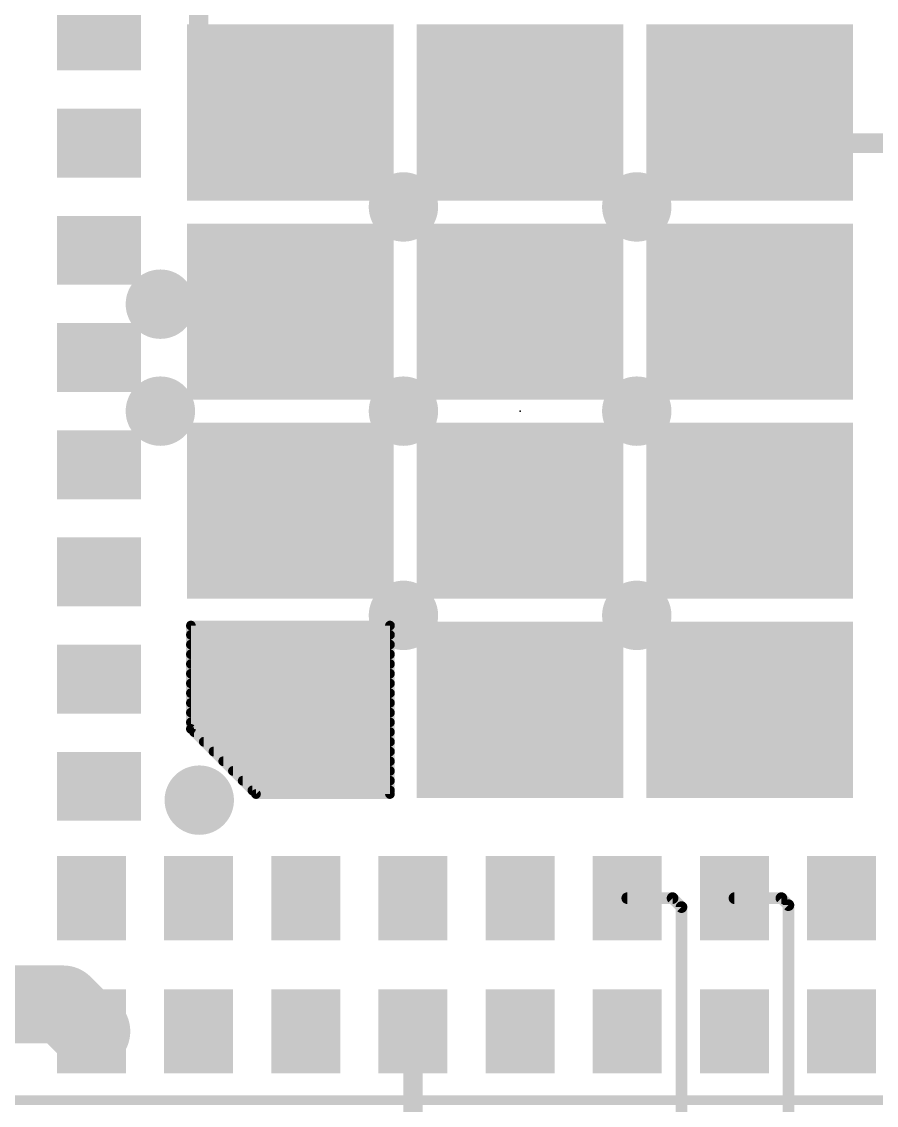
# Model space of a CAD drawing. Extents: x -0.1 to 68.7, y -0.1 to 53.5.
# Drawn here: x 11.27 to 22.43, y 21.16 to 35.31 of the extents above; entities that cross this region are included whole.
import ezdxf

# ---------------------------------------------------------------- set-up
doc = ezdxf.new("R2010")
doc.units = 0
for name, color, linetype in [('1', 12, 'CONTINUOUS'), ('18', 110, 'CONTINUOUS'), ('21', 40, 'CONTINUOUS'), ('23', 53, 'CONTINUOUS')]:
    doc.layers.add(name, color=color, linetype=linetype)

# ---------------------------------------------------------------- blocks, each defined once
blk = doc.blocks.new('RECT')
blk.add_solid([(-0.5, -0.5), (0.5, -0.5), (-0.5, 0.5), (0.5, 0.5)])
blk = doc.blocks.new('ROUNDV')
at = {"const_width": 0.5}
blk.add_lwpolyline([(0, -0.25, 1), (0, 0.25, 1), (0, -0.25)], format="xyb", dxfattribs=at)

msp = doc.modelspace()

# ---------------------------------------------------------------- linework, layer by layer
at = {"layer": '1'}
for points, const_width in [([(13.58, 36.586), (13.58, 34.553)], 0.254), ([(13.58, 34.553), (13.97, 34.163)], 0.254), ([(13.97, 34.163), (14.743, 34.163)], 0.254), ([(14.743, 34.163), (14.78, 34.126)], 0.254), ([(21.18, 33.726), (20.78, 34.126)], 0.254), ([(23.28, 33.726), (21.18, 33.726)], 0.254), ([(16.08, 27.426), (13.48, 27.426)], 0.127), ([(13.48, 27.426), (13.48, 26.076)], 0.127), ([(16.08, 25.226), (16.08, 27.426)], 0.127), ([(13.48, 27.305), (16.08, 27.305)], 0.127), ([(13.48, 27.178), (16.08, 27.178)], 0.127), ([(13.48, 27.051), (16.08, 27.051)], 0.127), ([(13.48, 26.924), (16.08, 26.924)], 0.127), ([(13.48, 26.797), (16.08, 26.797)], 0.127), ([(13.48, 26.67), (16.08, 26.67)], 0.127), ([(13.48, 26.543), (16.08, 26.543)], 0.127), ([(13.48, 26.416), (16.08, 26.416)], 0.127), ([(13.48, 26.289), (16.08, 26.289)], 0.127), ([(13.48, 26.162), (16.08, 26.162)], 0.127), ([(13.48, 26.076), (14.33, 25.226)], 0.127), ([(13.521, 26.035), (16.08, 26.035)], 0.127), ([(13.648, 25.908), (16.08, 25.908)], 0.127), ([(13.775, 25.781), (16.08, 25.781)], 0.127), ([(13.902, 25.654), (16.08, 25.654)], 0.127), ([(14.029, 25.527), (16.08, 25.527)], 0.127), ([(14.156, 25.4), (16.08, 25.4)], 0.127), ([(14.283, 25.273), (16.08, 25.273)], 0.127), ([(14.33, 25.226), (16.08, 25.226)], 0.127), ([(19.18, 23.866), (19.7712, 23.866)], 0.1524), ([(19.7712, 23.866), (19.8882, 23.749)], 0.1524), ([(20.58, 23.866), (21.1936, 23.866)], 0.1524), ([(21.1936, 23.866), (21.2852, 23.7744)], 0.1524), ([(19.8882, 23.749), (19.8882, 21.0566)], 0.1524), ([(21.2852, 23.7744), (21.2852, 21.0312)], 0.1524), ([(11.811, 22.479), (10.727, 22.479)], 1.016), ([(12.164, 22.126), (11.811, 22.479)], 1.016), ([(12.18, 22.126), (12.164, 22.126)], 1.016), ([(16.38, 22.126), (16.38, 20.704)], 0.254)]:
    msp.add_lwpolyline(points, dxfattribs=dict(at, const_width=const_width))
for points, const_width in [([(13.6249, 34.5979, 1), (13.5351, 34.5081)], 0.127), ([(13.5165, 34.553, 1), (13.6435, 34.553)], 0.127), ([(13.97, 34.2265, 1), (13.97, 34.0995)], 0.127), ([(13.9251, 34.1181, 1), (14.0149, 34.2079)], 0.127), ([(14.7879, 34.2079, 1), (14.6981, 34.1181)], 0.127), ([(14.743, 34.0995, 1), (14.743, 34.2265)], 0.127), ([(20.8249, 34.1709, 1), (20.7351, 34.0811)], 0.127), ([(14.7351, 34.0811, 1), (14.8249, 34.1709)], 0.127), ([(21.18, 33.7895, 1), (21.18, 33.6625)], 0.127), ([(21.1351, 33.6811, 1), (21.2249, 33.7709)], 0.127), ([(13.5118, 27.426, 1), (13.4482, 27.426)], 0.0635), ([(13.48, 27.4578, 1), (13.48, 27.3943)], 0.0635), ([(16.1118, 27.426, 1), (16.0483, 27.426)], 0.0635), ([(16.08, 27.3943, 1), (16.08, 27.4578)], 0.0635), ([(13.48, 27.3367, 1), (13.48, 27.2733)], 0.0635), ([(16.08, 27.2733, 1), (16.08, 27.3367)], 0.0635), ([(13.48, 27.2097, 1), (13.48, 27.1463)], 0.0635), ([(16.08, 27.1463, 1), (16.08, 27.2097)], 0.0635), ([(13.48, 27.0828, 1), (13.48, 27.0193)], 0.0635), ([(16.08, 27.0193, 1), (16.08, 27.0828)], 0.0635), ([(13.48, 26.9558, 1), (13.48, 26.8923)], 0.0635), ([(16.08, 26.8923, 1), (16.08, 26.9558)], 0.0635), ([(13.48, 26.8287, 1), (13.48, 26.7653)], 0.0635), ([(16.08, 26.7653, 1), (16.08, 26.8287)], 0.0635), ([(13.48, 26.7018, 1), (13.48, 26.6383)], 0.0635), ([(13.48, 26.5748, 1), (13.48, 26.5113)], 0.0635), ([(16.08, 26.6383, 1), (16.08, 26.7018)], 0.0635), ([(16.08, 26.5113, 1), (16.08, 26.5748)], 0.0635), ([(13.48, 26.4477, 1), (13.48, 26.3843)], 0.0635), ([(16.08, 26.3843, 1), (16.08, 26.4477)], 0.0635), ([(13.48, 26.3208, 1), (13.48, 26.2573)], 0.0635), ([(16.08, 26.2573, 1), (16.08, 26.3208)], 0.0635), ([(13.48, 26.1938, 1), (13.48, 26.1303)], 0.0635), ([(16.08, 26.1303, 1), (16.08, 26.1938)], 0.0635), ([(13.5025, 26.0985, 1), (13.4575, 26.0535)], 0.0635), ([(13.4482, 26.076, 1), (13.5118, 26.076)], 0.0635), ([(13.521, 26.0667, 1), (13.521, 26.0033)], 0.0635), ([(16.08, 26.0033, 1), (16.08, 26.0667)], 0.0635), ([(13.648, 25.9398, 1), (13.648, 25.8763)], 0.0635), ([(16.08, 25.8763, 1), (16.08, 25.9398)], 0.0635), ([(13.775, 25.8128, 1), (13.775, 25.7493)], 0.0635), ([(16.08, 25.7493, 1), (16.08, 25.8128)], 0.0635), ([(13.902, 25.6857, 1), (13.902, 25.6223)], 0.0635), ([(16.08, 25.6223, 1), (16.08, 25.6857)], 0.0635), ([(14.029, 25.5587, 1), (14.029, 25.4953)], 0.0635), ([(16.08, 25.4953, 1), (16.08, 25.5587)], 0.0635), ([(14.156, 25.4318, 1), (14.156, 25.3683)], 0.0635), ([(14.283, 25.3047, 1), (14.283, 25.2413)], 0.0635), ([(16.08, 25.3683, 1), (16.08, 25.4318)], 0.0635), ([(16.08, 25.2413, 1), (16.08, 25.3047)], 0.0635), ([(14.33, 25.2578, 1), (14.33, 25.1943)], 0.0635), ([(14.3075, 25.2035, 1), (14.3525, 25.2485)], 0.0635), ([(16.0483, 25.226, 1), (16.1118, 25.226)], 0.0635), ([(16.08, 25.1943, 1), (16.08, 25.2578)], 0.0635), ([(19.18, 23.9041, 1), (19.18, 23.8279)], 0.0762), ([(19.7981, 23.8929, 1), (19.7443, 23.8391)], 0.0762), ([(19.7712, 23.8279, 1), (19.7712, 23.9041)], 0.0762), ([(20.58, 23.9041, 1), (20.58, 23.8279)], 0.0762), ([(21.2205, 23.8929, 1), (21.1667, 23.8391)], 0.0762), ([(21.1936, 23.8279, 1), (21.1936, 23.9041)], 0.0762), ([(19.9263, 23.749, 1), (19.8501, 23.749)], 0.0762), ([(19.8613, 23.7221, 1), (19.9151, 23.7759)], 0.0762), ([(21.3233, 23.7744, 1), (21.2471, 23.7744)], 0.0762), ([(21.2583, 23.7475, 1), (21.3121, 23.8013)], 0.0762), ([(11.9906, 22.6586, 1), (11.6314, 22.2994)], 0.508), ([(11.811, 22.225, 1), (11.811, 22.733)], 0.508), ([(12.164, 22.38, 1), (12.164, 21.872)], 0.508), ([(11.9844, 21.9464, 1), (12.3436, 22.3056)], 0.508), ([(12.18, 21.872, 1), (12.18, 22.38)], 0.508), ([(16.4435, 22.126, 1), (16.3165, 22.126)], 0.127)]:
    msp.add_lwpolyline(points, format="xyb", dxfattribs=dict(at, const_width=const_width))
at = {"layer": '21', "const_width": 0.127}
msp.add_lwpolyline([(25.78, 21.226), (9.78, 21.226)], dxfattribs=at)
at = {"layer": '23'}
msp.add_point((17.78, 30.226), dxfattribs=at)

# ---------------------------------------------------------------- block references
at = {"layer": '1'}
for p, xscale, yscale, rotation in [((12.28, 35.126), 0.9, 1.1, 270), ((14.78, 34.126), 2.3, 2.7, 90), ((17.78, 34.126), 2.3, 2.7, 90), ((20.78, 34.126), 2.3, 2.7, 90), ((12.28, 33.726), 0.9, 1.1, 270), ((12.28, 32.326), 0.9, 1.1, 270), ((14.78, 31.526), 2.3, 2.7, 90), ((17.78, 31.526), 2.3, 2.7, 90), ((20.78, 31.526), 2.3, 2.7, 90), ((12.28, 30.926), 0.9, 1.1, 270), ((14.78, 28.926), 2.3, 2.7, 90), ((17.78, 28.926), 2.3, 2.7, 90), ((20.78, 28.926), 2.3, 2.7, 90), ((12.28, 29.526), 0.9, 1.1, 270), ((12.28, 28.126), 0.9, 1.1, 270), ((17.78, 26.326), 2.3, 2.7, 90), ((20.78, 26.326), 2.3, 2.7, 90), ((12.28, 26.726), 0.9, 1.1, 270), ((14.78, 26.326), 1.5, 1.5, 90), ((12.28, 25.326), 0.9, 1.1, 270), ((12.18, 23.866), 0.9, 1.1, 180), ((13.58, 23.866), 0.9, 1.1, 180), ((14.98, 23.866), 0.9, 1.1, 180), ((16.38, 23.866), 0.9, 1.1, 180), ((17.78, 23.866), 0.9, 1.1, 180), ((19.18, 23.866), 0.9, 1.1, 180), ((20.58, 23.866), 0.9, 1.1, 180), ((21.98, 23.866), 0.9, 1.1, 180), ((12.18, 22.126), 0.9, 1.1, 180), ((13.58, 22.126), 0.9, 1.1, 180), ((14.98, 22.126), 0.9, 1.1, 180), ((16.38, 22.126), 0.9, 1.1, 180), ((17.78, 22.126), 0.9, 1.1, 180), ((19.18, 22.126), 0.9, 1.1, 180), ((20.58, 22.126), 0.9, 1.1, 180), ((21.98, 22.126), 0.9, 1.1, 180)]:
    msp.add_blockref('RECT', p, dxfattribs=dict(at, xscale=xscale, yscale=yscale, rotation=rotation))
at = {"layer": '18', "xscale": 0.9064, "yscale": 0.9064}
for p in [(16.256, 32.893), (16.256, 32.893), (19.304, 32.893), (19.304, 32.893), (13.081, 31.623), (13.081, 31.623), (13.081, 30.226), (13.081, 30.226), (16.256, 30.226), (16.256, 30.226), (19.304, 30.226), (19.304, 30.226), (16.256, 27.559), (16.256, 27.559), (19.304, 27.559), (19.304, 27.559), (13.589, 25.146), (13.589, 25.146)]:
    msp.add_blockref('ROUNDV', p, dxfattribs=at)

doc.saveas('drawing.dxf')
